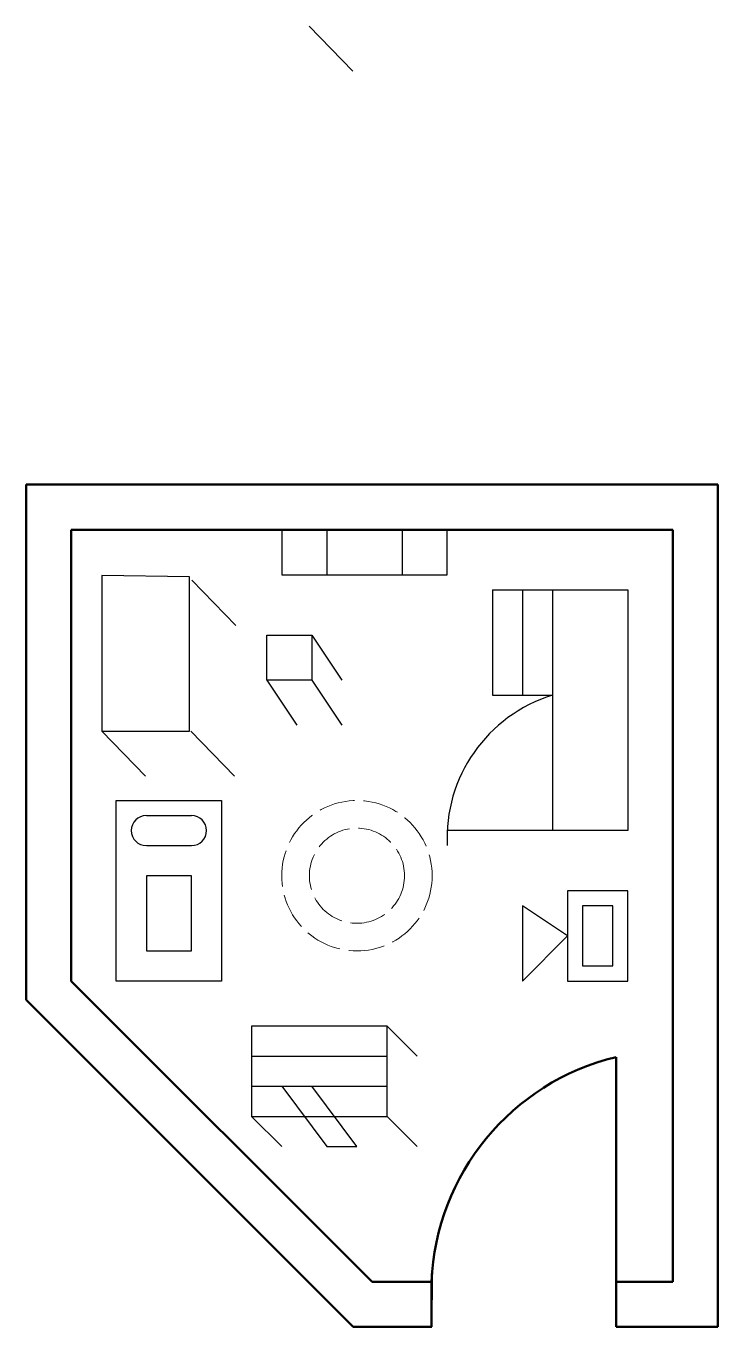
# Model space of a CAD drawing. Header units: millimetres. Extents: x -15 to 215, y -15 to 417.
import ezdxf

# ---------------------------------------------------------------- set-up
doc = ezdxf.new("R2010")
doc.units = ezdxf.units.MM
doc.linetypes.add('ACAD_ISO02W100', pattern=[15, 12, -3])
for name, color, linetype, lineweight in [('mebel', 26, 'Continuous', 30), ('walls', 158, 'Continuous', 50), ('штриховой', 51, 'ACAD_ISO02W100', 20)]:
    doc.layers.add(name, color=color, linetype=linetype, lineweight=lineweight)

msp = doc.modelspace()

# ---------------------------------------------------------------- linework, layer by layer
at = {"layer": 'mebel'}
for p, q in [((79.07, 417.44), (93.64, 402.48)), ((70, 250), (70, 235)), ((85, 250), (85, 235)), ((110, 250), (110, 235)), ((125, 235), (125, 250)), ((10.19, 234.81), (10.19, 183.04)), ((39.33, 234.4), (10.19, 234.81)), ((39.33, 183.04), (39.33, 234.4)), ((70, 235), (125, 235)), ((40.14, 233.19), (54.71, 218.22)), ((140, 230), (185, 230)), ((140, 230), (140, 195)), ((150, 230), (150, 195)), ((160, 230), (160, 150)), ((185, 230), (185, 150)), ((65, 200), (65, 215)), ((65, 215), (80, 215)), ((80, 215), (80, 200)), ((80, 215), (90, 200)), ((80, 200), (65, 200)), ((65, 200), (75, 185)), ((80, 200), (90, 185)), ((140, 195), (160, 195)), ((10.19, 183.04), (39.33, 183.04)), ((10.19, 183.04), (24.76, 168.07)), ((39.74, 183.04), (54.31, 168.07)), ((15, 160), (50, 160)), ((15, 100), (15, 160)), ((50, 160), (50, 100)), ((25, 155), (40, 155)), ((185, 150), (125, 150)), ((25, 145), (40, 145)), ((40, 135), (25, 135)), ((25, 135), (25, 110)), ((40, 110), (40, 135)), ((165, 130), (165, 100)), ((185, 130), (165, 130)), ((185, 100), (185, 130)), ((165, 115), (150, 125)), ((150, 125), (150, 100)), ((170, 125), (170, 105)), ((180, 125), (170, 125)), ((180, 105), (180, 125)), ((150, 100), (165, 115)), ((25, 110), (40, 110)), ((170, 105), (180, 105)), ((50, 100), (15, 100)), ((165, 100), (185, 100)), ((60, 85), (60, 60)), ((105, 85), (60, 85)), ((60, 85), (60, 55)), ((105, 60), (105, 85)), ((105, 55), (105, 85)), ((105, 85), (115, 75)), ((60, 75), (105, 75)), ((60, 65), (105, 65)), ((70, 65), (85, 45)), ((95, 45), (80, 65)), ((60, 55), (105, 55)), ((60, 55), (105, 55)), ((60, 55), (70, 45)), ((105, 55), (115, 45)), ((85, 45), (95, 45))]:
    msp.add_line(p, q, dxfattribs=at)
for centre, radius, start, end in [((174.64, 147.5), 49.71, 107.133, 182.883), ((25, 150), 5, 90, 270), ((40, 150), 5, 270, 90)]:
    msp.add_arc(centre, radius, start, end, dxfattribs=at)
at = {"layer": 'walls'}
for p, q in [((215, 265), (-15, 265)), ((-15, 265), (-15, 93.79)), ((215, -15), (215, 265)), ((200, 250), (0, 250)), ((0, 250), (0, 100)), ((200, 0), (200, 250)), ((0, 100), (100, 0)), ((-15, 93.79), (93.79, -15)), ((181.14, -0.12), (181.14, 74.74)), ((181.14, 74.74), (181.14, -15)), ((100, 0), (119.88, 0)), ((119.75, -15), (119.91, 2.74)), ((181.14, 0), (200, 0)), ((119.75, 0), (119.75, -15)), ((181.14, -0.12), (181.14, -15)), ((93.79, -15), (119.88, -15)), ((181.14, -15), (215, -15))]:
    msp.add_line(p, q, dxfattribs=at)
msp.add_arc((200, -3.34), 80.32, 103.5767, 177.6155, dxfattribs=at)
at = {"layer": 'штриховой'}
for radius in [25, 15.81]:
    msp.add_circle((95, 135), radius, dxfattribs=at)

doc.saveas('drawing.dxf')
